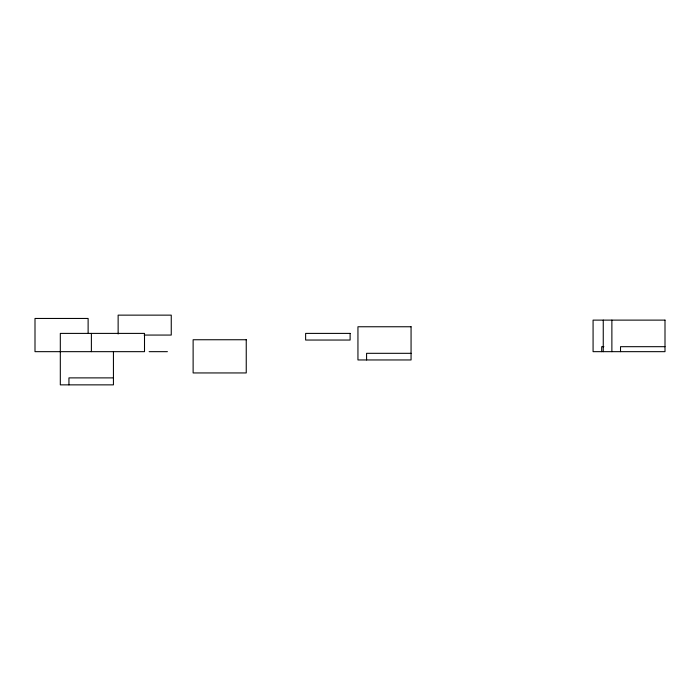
<?xml version="1.0" encoding="UTF-8"?>
<svg xmlns="http://www.w3.org/2000/svg" width="700" height="700" viewBox="0 0 700 700"><rect width="100%" height="100%" fill="white"/><g stroke="black" fill="none" stroke-linecap="round" stroke-linejoin="round"><path stroke-width="1.05" d="M144.148 335.064L171.255 335.064L171.255 315.14L118.134 315.14L118.134 334.014M603.872 346.684L601.702 346.684L601.702 351.662M665 346.684L620.515 346.684L620.515 351.662M149.144 351.662L167.405 351.662M411.066 353.316L366.581 353.316L366.581 359.957M113.435 377.886L68.941 377.886L68.941 384.86M611.879 320.119L611.879 351.662M603.251 320.119L603.251 351.662M113.435 351.662L113.435 384.86L60.314 384.86L60.314 333.401L144.506 333.401L144.506 351.662L35 351.662L35 318.456L88.121 318.456L88.121 333.454M91.385 333.401L91.385 351.662M665 320.119L593.075 320.119L593.075 351.662L665 351.662L665 320.119M411.066 326.76L357.945 326.76L357.945 359.957L411.066 359.957L411.066 326.76M350.114 333.401L305.629 333.401L305.629 340.043L350.114 340.043L350.114 333.401M246.243 339.745L193.121 339.745L193.121 372.942L246.243 372.942L246.243 339.745"/></g></svg>
